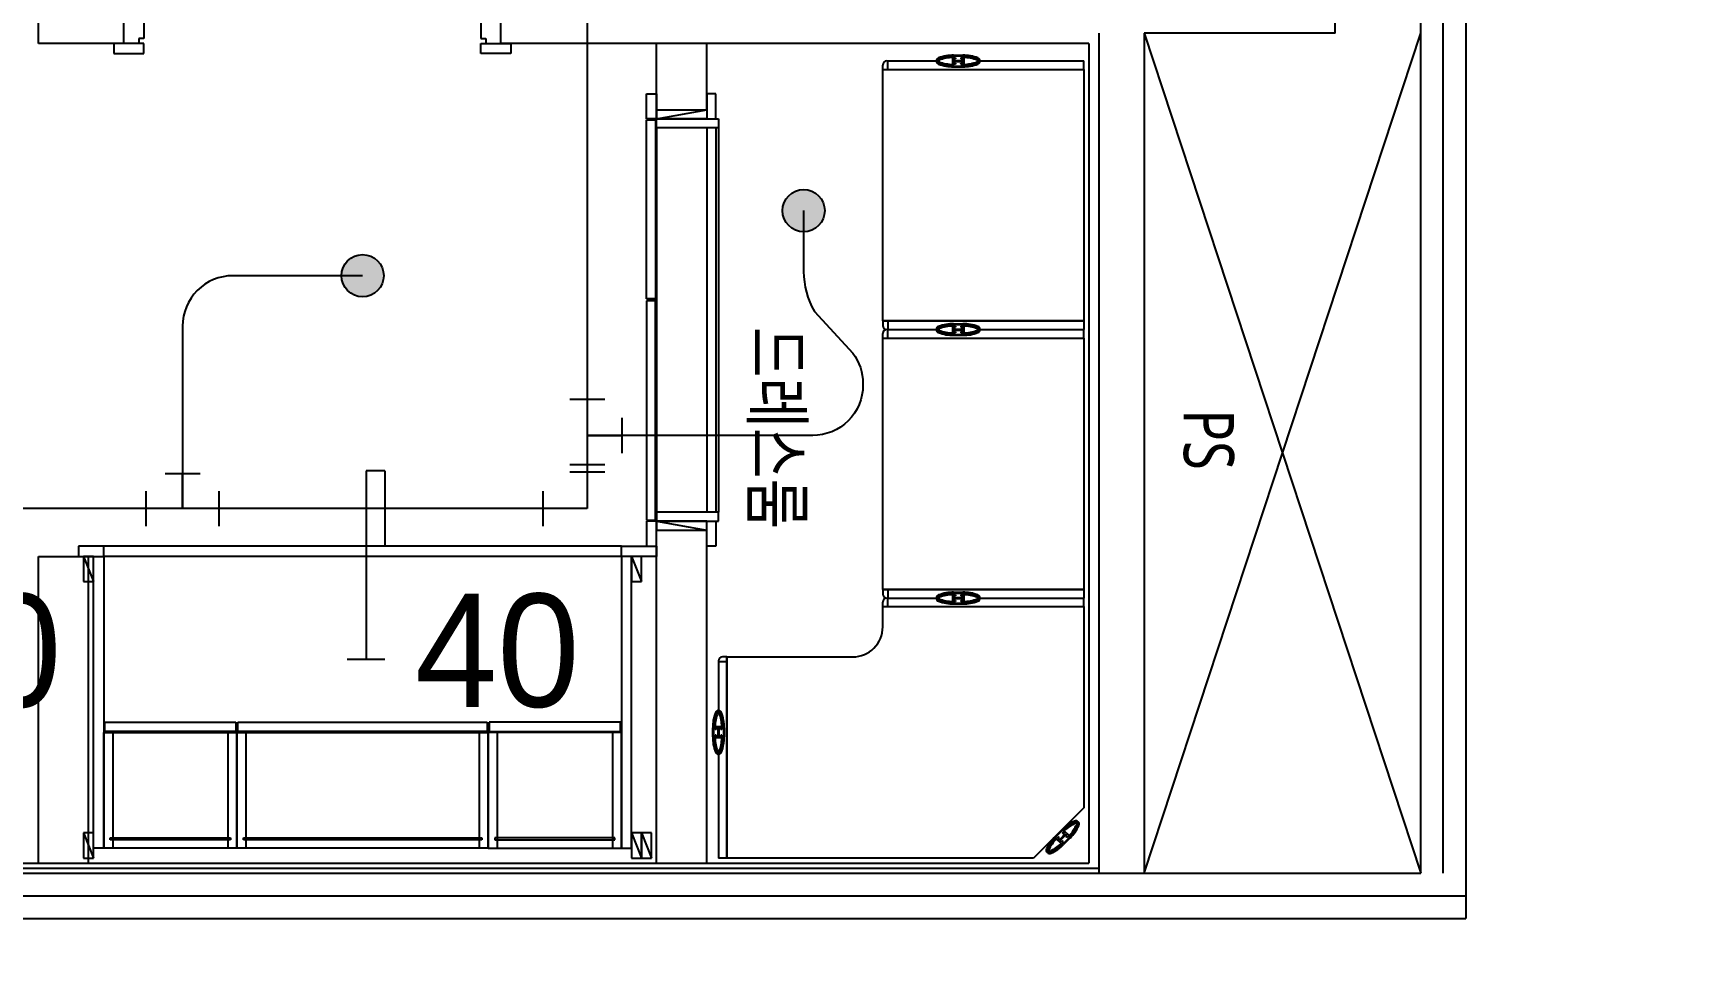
# Model space of a CAD drawing. Header units: millimetres. Extents: x 238075 to 303070, y -258150 to -205841.
# Drawn here: x 249253 to 252568, y -242257 to -240431 of the extents above; entities that cross this region are included whole.
import ezdxf
from ezdxf.enums import TextEntityAlignment as Align

# ---------------------------------------------------------------- set-up
doc = ezdxf.new("R2010")
doc.units = ezdxf.units.MM
doc.header["$LTSCALE"] = 200
for name, color, linetype in [('-소화(SP가지관)', 3, 'Continuous'), ('-소화(SP헤드하향)', 2, 'Continuous'), ('L4', 4, 'Continuous'), ('SP 후렉시블', 7, 'Continuous'), ('TEX', 3, 'Continuous'), ('아파트', 253, 'Continuous')]:
    doc.layers.add(name, color=color, linetype=linetype)
doc.styles.add('돋움', font='Dotum.ttf')
doc.styles.add('맑은고딕', font='malgun.ttf', dxfattribs={"width": 0.8})
doc.linetypes.add('BATTING', pattern='A,0.0001,-0.1,[134,ltypeshp.shx,S=0.1,R=0,X=-0.1,Y=0],-0.2,[134,ltypeshp.shx,S=0.1,R=180,X=0.1,Y=0],-0.1', length=0.4001)

# ---------------------------------------------------------------- blocks, each defined once
blk = doc.blocks.new('A$C39172136')
at = {"layer": '-소화(SP헤드하향)'}
blk.add_hatch(color=0, dxfattribs=at).paths.add_polyline_path([(0, -42, -1), (0, 42, -1)])
at = {"layer": '-소화(SP헤드하향)', "color": 0}
blk.add_circle((0, 0), 42, dxfattribs=at)
blk = doc.blocks.new('A$C78BA73EA')
for p, q in [((0.5, 5), (0.5, 0)), ((1, 5), (0.5, 5)), ((1, 5), (1, 3)), ((1, 3), (0.5, 3)), ((1, 0), (0, 0))]:
    blk.add_line(p, q)
blk = doc.blocks.new('A$C1978247E')
at = {"color": 0}
for p, q in [((-45.1, 90), (45.1, 90)), ((0, 0), (0, 90)), ((-93.8, -45.1), (-93.8, 45.1)), ((93.8, -45.1), (93.8, 45.1)), ((93.8, 0), (-93.8, 0))]:
    blk.add_line(p, q, dxfattribs=at)
blk = doc.blocks.new('A$C476E3A35')
at = {"color": 0}
for p, q in [((112.5, 45.1), (112.5, -45.1)), ((112.5, 0), (0, 0)), ((0, 0), (0, -113.2)), ((-45.1, -113.2), (45.1, -113.2))]:
    blk.add_line(p, q, dxfattribs=at)

msp = doc.modelspace()

# ---------------------------------------------------------------- linework, layer by layer
at = {"layer": '-소화(SP가지관)', "color": 2, "ltscale": 0.25}
for p, q in [((250354.7, -240083.4, 54985.4), (250354.7, -241376.2, 54985.4)), ((250354.7, -241376.2, 54985.4), (248222.6, -241376.2, 54985.4))]:
    msp.add_line(p, q, dxfattribs=at)
at = {"layer": '-소화(SP가지관)', "color": 6}
for p, q in [((250694.4, -241230.9, 54985.4), (250354.7, -241230.9, 54985.4)), ((249549.6, -241248.1, 54985.4), (249549.6, -241376.2, 54985.4))]:
    msp.add_line(p, q, dxfattribs=at)
at = {"layer": 'L4'}
for p, q in [((249262.6, -240451.2), (249262.6, -238651.2)), ((252012.6, -242101.2), (252012.6, -238711.2)), ((252057.6, -242101.2), (252057.6, -238711.2)), ((252102.6, -238701.2, 54985.4), (252102.6, -242191.2, 54985.4)), ((251842.6, -240431.2), (251842.6, -239171.2)), ((249432.6, -240451.2), (249432.6, -240301.2)), ((250182.6, -240451.2), (250182.6, -240301.2)), ((249472.6, -240346.2), (249472.6, -240441.2)), ((250142.6, -240346.2), (250142.6, -240441.2)), ((251372.6, -240431.2), (251372.6, -242101.2)), ((251462.6, -240431.2), (252012.6, -242101.2)), ((251462.6, -242101.2), (252012.6, -240431.2)), ((251842.6, -240431.2), (251462.6, -240431.2)), ((251462.6, -240431.2), (251462.6, -242101.2)), ((249412.6, -240451.2), (249262.6, -240451.2)), ((249472.6, -240451.2), (249412.6, -240451.2)), ((249412.6, -240451.2), (249412.6, -240471.2)), ((249462.6, -240451.2), (249432.6, -240451.2)), ((249472.6, -240441.2), (249462.6, -240441.2)), ((249462.6, -240441.2), (249462.6, -240451.2)), ((249472.6, -240471.2), (249472.6, -240451.2)), ((250142.6, -240441.2), (250152.6, -240441.2)), ((250142.6, -240471.2), (250142.6, -240451.2)), ((250142.6, -240451.2), (250202.6, -240451.2)), ((250152.6, -240441.2), (250152.6, -240451.2)), ((250152.6, -240451.2), (250182.6, -240451.2)), ((251352.6, -240451.2), (250182.6, -240451.2)), ((250202.6, -240451.2), (250202.6, -240471.2)), ((250492.6, -240583.2), (250492.6, -240451.2)), ((250592.6, -240583.2), (250592.6, -240451.2)), ((251352.6, -240451.2), (251352.6, -242081.2)), ((249412.6, -240471.2), (249472.6, -240471.2)), ((250202.6, -240471.2), (250142.6, -240471.2)), ((250942.6, -240503.2), (250942.6, -240494.2)), ((250950.6, -240486.2), (251050.6, -240486.2)), ((250952.6, -240503.2), (250952.6, -240486.2)), ((251049.1, -240486.2), (251052.6, -240486.2)), ((251081.4, -240479.4), (251081.4, -240493)), ((251083.4, -240474.7), (251101.8, -240474.7)), ((251083.4, -240476.2), (251101.8, -240476.2)), ((251083.4, -240479.7), (251083.4, -240478.2)), ((251083.4, -240478.2), (251083.4, -240479.7)), ((251087.1, -240479.7), (251083.4, -240479.7)), ((251083.4, -240481.7), (251083.4, -240485.2)), ((251085.9, -240485.2), (251083.4, -240485.2)), ((251085.9, -240487.2), (251083.4, -240487.2)), ((251083.4, -240487.2), (251083.4, -240490.7)), ((251085.9, -240487.2), (251083.4, -240487.2)), ((251083.4, -240494.2), (251083.4, -240492.7)), ((251087.1, -240492.7), (251083.4, -240492.7)), ((251083.4, -240496.2), (251101.8, -240496.2)), ((251083.4, -240497.7), (251101.8, -240497.7)), ((251087.1, -240484.7), (251085.9, -240484.7)), ((251085.9, -240484.7), (251085.9, -240485.2)), ((251087.1, -240484.7), (251085.9, -240484.7)), ((251085.9, -240484.7), (251085.9, -240485.2)), ((251085.9, -240487.7), (251085.9, -240487.2)), ((251085.9, -240487.7), (251085.9, -240487.2)), ((251087.1, -240487.7), (251085.9, -240487.7)), ((251087.1, -240487.7), (251085.9, -240487.7)), ((251087.1, -240479.7), (251087.1, -240481.7)), ((251087.1, -240484.7), (251087.1, -240485.2)), ((251087.1, -240484.7), (251087.1, -240485.2)), ((251087.1, -240485.2), (251098.1, -240485.2)), ((251087.1, -240487.7), (251087.1, -240487.2)), ((251087.1, -240487.7), (251087.1, -240487.2)), ((251087.1, -240487.2), (251098.1, -240487.2)), ((251087.1, -240490.7), (251087.1, -240492.7)), ((251092.6, -240485.2), (251092.6, -240487.2)), ((251098.1, -240479.7), (251101.8, -240479.7)), ((251098.1, -240479.7), (251098.1, -240481.7)), ((251098.1, -240484.7), (251099.3, -240484.7)), ((251098.1, -240484.7), (251098.1, -240485.2)), ((251098.1, -240484.7), (251099.3, -240484.7)), ((251098.1, -240484.7), (251098.1, -240485.2)), ((251098.1, -240487.7), (251098.1, -240487.2)), ((251098.1, -240487.7), (251098.1, -240487.2)), ((251098.1, -240487.7), (251099.3, -240487.7)), ((251098.1, -240487.7), (251099.3, -240487.7)), ((251098.1, -240490.7), (251098.1, -240492.7)), ((251098.1, -240492.7), (251101.8, -240492.7)), ((251099.3, -240484.7), (251099.3, -240485.2)), ((251099.3, -240484.7), (251099.3, -240485.2)), ((251099.3, -240485.2), (251101.9, -240485.2)), ((251099.3, -240487.7), (251099.3, -240487.2)), ((251099.3, -240487.2), (251101.8, -240487.2)), ((251099.3, -240487.7), (251099.3, -240487.2)), ((251099.3, -240487.2), (251101.8, -240487.2)), ((251101.8, -240479.7), (251101.8, -240478.2)), ((251101.8, -240478.2), (251101.8, -240479.7)), ((251101.8, -240487.2), (251101.8, -240490.7)), ((251101.8, -240494.2), (251101.8, -240492.7)), ((251101.9, -240481.7), (251101.9, -240485.2)), ((251103.8, -240479.4), (251103.8, -240493)), ((251132.6, -240486.2), (251136.1, -240486.2)), ((251134.6, -240486.2), (251342.6, -240486.2)), ((251342.6, -240503.2), (251342.6, -240486.2)), ((250942.6, -241003.2), (250942.6, -240503.2)), ((250942.6, -240503.2), (251342.6, -240503.2)), ((250942.6, -240503.2), (251342.6, -240503.2)), ((251342.6, -240503.2), (251342.6, -241003.2)), ((250472.6, -240601.2), (250472.6, -240551.2)), ((250472.6, -240551.2), (250492.6, -240551.2)), ((250492.6, -240551.2), (250492.6, -240601.2)), ((250610.6, -240551.2), (250592.6, -240551.2)), ((250592.6, -240551.2), (250592.6, -240601.2)), ((250610.6, -240601.2), (250610.6, -240551.2)), ((250492.6, -240601.2), (250472.6, -240601.2)), ((250492.6, -240601.2), (250592.6, -240583.2)), ((250492.6, -240601.2), (250492.6, -240583.2)), ((250492.6, -240583.2), (250592.6, -240583.2)), ((250492.6, -240619.2), (250492.6, -240601.2)), ((250492.6, -240601.2), (250615.6, -240601.2)), ((250592.6, -240601.2), (250492.6, -240601.2)), ((250592.6, -240583.2), (250592.6, -240601.2)), ((250592.6, -240601.2), (250610.6, -240601.2)), ((250615.6, -240601.2), (250615.6, -240619.2)), ((250472.6, -240959.2), (250472.6, -240603.3)), ((250472.6, -240603.3), (250490.6, -240603.3)), ((250490.6, -240603.3), (250490.6, -240959.2)), ((250492.6, -240619.2), (250492.6, -241383.2)), ((250615.6, -240619.2), (250492.6, -240619.2)), ((250592.6, -240619.2), (250592.6, -241383.2)), ((250610.6, -240619.2), (250610.6, -241383.2)), ((250615.6, -240619.2), (250615.6, -241383.2)), ((250490.6, -240959.2), (250472.6, -240959.2)), ((250492.6, -240961.2, 0), (250472.6, -240961.2, 0)), ((250490.6, -240963.2), (250472.6, -240963.2)), ((250472.6, -240963.2), (250472.6, -241399.1)), ((250490.6, -241399.1), (250490.6, -240963.2)), ((251342.6, -241003.2), (250942.6, -241003.2)), ((250942.6, -241003.2), (250942.6, -241012.2)), ((250942.6, -241003.2), (251342.6, -241003.2)), ((250942.6, -241037.2), (250942.6, -241028.2)), ((250950.6, -241020.2), (251050.6, -241020.2)), ((250950.6, -241020.2), (251050.6, -241020.2)), ((250952.6, -241003.2), (250952.6, -241020.2)), ((250952.6, -241037.2), (250952.6, -241020.2)), ((251049.1, -241020.2), (251052.6, -241020.2)), ((251081.4, -241013.4), (251081.4, -241027)), ((251083.4, -241008.7), (251101.8, -241008.7)), ((251083.4, -241010.2), (251101.8, -241010.2)), ((251083.4, -241013.7), (251083.4, -241012.2)), ((251083.4, -241012.2), (251083.4, -241013.7)), ((251087.1, -241013.7), (251083.4, -241013.7)), ((251083.4, -241015.7), (251083.4, -241019.2)), ((251085.9, -241019.2), (251083.4, -241019.2)), ((251085.9, -241021.2), (251083.4, -241021.2)), ((251083.4, -241021.2), (251083.4, -241024.7)), ((251085.9, -241021.2), (251083.4, -241021.2)), ((251083.4, -241028.2), (251083.4, -241026.7)), ((251087.1, -241026.7), (251083.4, -241026.7)), ((251083.4, -241030.2), (251101.8, -241030.2)), ((251083.4, -241031.7), (251101.8, -241031.7)), ((251087.1, -241018.7), (251085.9, -241018.7)), ((251085.9, -241018.7), (251085.9, -241019.2)), ((251087.1, -241018.7), (251085.9, -241018.7)), ((251085.9, -241018.7), (251085.9, -241019.2)), ((251085.9, -241021.7), (251085.9, -241021.2)), ((251085.9, -241021.7), (251085.9, -241021.2)), ((251087.1, -241021.7), (251085.9, -241021.7)), ((251087.1, -241021.7), (251085.9, -241021.7)), ((251087.1, -241013.7), (251087.1, -241015.7)), ((251087.1, -241018.7), (251087.1, -241019.2)), ((251087.1, -241018.7), (251087.1, -241019.2)), ((251087.1, -241019.2), (251098.1, -241019.2)), ((251087.1, -241021.7), (251087.1, -241021.2)), ((251087.1, -241021.7), (251087.1, -241021.2)), ((251087.1, -241021.2), (251098.1, -241021.2)), ((251087.1, -241024.7), (251087.1, -241026.7)), ((251092.6, -241019.2), (251092.6, -241021.2)), ((251098.1, -241013.7), (251101.8, -241013.7)), ((251098.1, -241013.7), (251098.1, -241015.7)), ((251098.1, -241018.7), (251099.3, -241018.7)), ((251098.1, -241018.7), (251098.1, -241019.2)), ((251098.1, -241018.7), (251099.3, -241018.7)), ((251098.1, -241018.7), (251098.1, -241019.2)), ((251098.1, -241021.7), (251098.1, -241021.2)), ((251098.1, -241021.7), (251098.1, -241021.2)), ((251098.1, -241021.7), (251099.3, -241021.7)), ((251098.1, -241021.7), (251099.3, -241021.7)), ((251098.1, -241024.7), (251098.1, -241026.7)), ((251098.1, -241026.7), (251101.8, -241026.7)), ((251099.3, -241018.7), (251099.3, -241019.2)), ((251099.3, -241018.7), (251099.3, -241019.2)), ((251099.3, -241019.2), (251101.9, -241019.2)), ((251099.3, -241021.7), (251099.3, -241021.2)), ((251099.3, -241021.2), (251101.8, -241021.2)), ((251099.3, -241021.7), (251099.3, -241021.2)), ((251099.3, -241021.2), (251101.8, -241021.2)), ((251101.8, -241013.7), (251101.8, -241012.2)), ((251101.8, -241012.2), (251101.8, -241013.7)), ((251101.8, -241021.2), (251101.8, -241024.7)), ((251101.8, -241028.2), (251101.8, -241026.7)), ((251101.9, -241015.7), (251101.9, -241019.2)), ((251103.8, -241013.4), (251103.8, -241027)), ((251132.6, -241020.2), (251136.1, -241020.2)), ((251134.6, -241020.2), (251342.6, -241020.2)), ((251134.6, -241020.2), (251342.6, -241020.2)), ((251342.6, -241003.2), (251342.6, -241020.2)), ((251342.6, -241037.2), (251342.6, -241020.2)), ((250942.6, -241537.2), (250942.6, -241037.2)), ((250942.6, -241037.2), (251342.6, -241037.2)), ((250942.6, -241037.2), (251342.6, -241037.2)), ((251342.6, -241037.2), (251342.6, -241537.2)), ((250492.6, -241383.2), (250492.6, -241401.2)), ((250615.6, -241383.2), (250492.6, -241383.2)), ((250615.6, -241401.2), (250615.6, -241383.2)), ((250472.6, -241399.1), (250490.6, -241399.1)), ((250472.6, -241401.2), (250472.6, -241451.2)), ((250492.6, -241401.2), (250472.6, -241401.2)), ((250492.6, -241401.2), (250592.6, -241419.2)), ((250492.6, -241401.2), (250615.6, -241401.2)), ((250492.6, -241401.2), (250492.6, -241419.2)), ((250592.6, -241401.2), (250492.6, -241401.2)), ((250492.6, -241451.2), (250492.6, -241401.2)), ((250492.6, -242081.2), (250492.6, -241419.2)), ((250492.6, -241419.2), (250592.6, -241419.2)), ((250592.6, -241451.2), (250592.6, -241401.2)), ((250592.6, -241401.2), (250610.6, -241401.2)), ((250592.6, -241419.2), (250592.6, -241401.2)), ((250592.6, -242081.2), (250592.6, -241419.2)), ((250610.6, -241401.2), (250610.6, -241451.2)), ((249392.6, -241451.2), (249342.6, -241451.2)), ((249342.6, -241451.2), (249342.6, -241471.2)), ((250422.6, -241451.2), (249392.6, -241451.2)), ((249392.6, -241471.2), (249392.6, -241451.2)), ((250422.6, -241471.2), (250422.6, -241451.2)), ((250422.6, -241451.2), (250492.6, -241451.2)), ((250472.6, -241451.2), (250492.6, -241451.2)), ((250492.6, -241451.2), (250492.6, -241471.2)), ((250610.6, -241451.2), (250592.6, -241451.2)), ((249262.6, -242081.2), (249262.6, -241471.2)), ((249262.6, -241471.2), (249362.6, -241471.2)), ((249342.6, -241471.2), (249392.6, -241471.2)), ((249352.6, -241471.2), (249372.6, -241521.2)), ((249352.6, -241471.2), (249352.6, -241521.2)), ((249372.6, -241471.2), (249352.6, -241471.2)), ((249362.6, -242081.2), (249362.6, -241471.2)), ((249372.6, -241521.2), (249372.6, -241471.2)), ((249372.6, -241471.2), (249392.6, -241471.2)), ((249372.6, -242051.2), (249372.6, -241471.2)), ((250422.6, -241471.2), (249392.6, -241471.2)), ((249392.6, -241471.2), (249392.6, -242051.2)), ((250442.6, -241471.2), (250422.6, -241471.2)), ((250422.6, -241471.2), (250422.6, -242051.2)), ((250492.6, -241471.2), (250422.6, -241471.2)), ((250442.6, -241471.2), (250462.6, -241521.2)), ((250442.6, -241471.2), (250442.6, -241521.2)), ((250462.6, -241471.2), (250442.6, -241471.2)), ((250442.6, -242051.2), (250442.6, -241471.2)), ((250462.6, -241521.2), (250462.6, -241471.2)), ((249352.6, -241521.2), (249372.6, -241521.2)), ((250442.6, -241521.2), (250462.6, -241521.2)), ((251342.6, -241537.2), (250942.6, -241537.2)), ((250942.6, -241537.2), (250942.6, -241546.2)), ((250942.6, -241537.2), (251342.6, -241537.2)), ((250942.6, -241571.2), (250942.6, -241562.2)), ((250950.6, -241554.2), (251050.6, -241554.2)), ((250950.6, -241554.2), (251050.6, -241554.2)), ((250952.6, -241537.2), (250952.6, -241554.2)), ((250952.6, -241571.2), (250952.6, -241554.2)), ((251049.1, -241554.2), (251052.6, -241554.2)), ((251081.4, -241547.4), (251081.4, -241561)), ((251083.4, -241542.7), (251101.8, -241542.7)), ((251083.4, -241544.2), (251101.8, -241544.2)), ((251083.4, -241547.7), (251083.4, -241546.2)), ((251083.4, -241546.2), (251083.4, -241547.7)), ((251087.1, -241547.7), (251083.4, -241547.7)), ((251083.4, -241549.7), (251083.4, -241553.2)), ((251085.9, -241553.2), (251083.4, -241553.2)), ((251085.9, -241555.2), (251083.4, -241555.2)), ((251083.4, -241555.2), (251083.4, -241558.7)), ((251085.9, -241555.2), (251083.4, -241555.2)), ((251083.4, -241562.2), (251083.4, -241560.7)), ((251087.1, -241560.7), (251083.4, -241560.7)), ((251087.1, -241552.7), (251085.9, -241552.7)), ((251085.9, -241552.7), (251085.9, -241553.2)), ((251087.1, -241552.7), (251085.9, -241552.7)), ((251085.9, -241552.7), (251085.9, -241553.2)), ((251085.9, -241555.7), (251085.9, -241555.2)), ((251085.9, -241555.7), (251085.9, -241555.2)), ((251087.1, -241555.7), (251085.9, -241555.7)), ((251087.1, -241555.7), (251085.9, -241555.7)), ((251087.1, -241547.7), (251087.1, -241549.7)), ((251087.1, -241552.7), (251087.1, -241553.2)), ((251087.1, -241552.7), (251087.1, -241553.2)), ((251087.1, -241553.2), (251098.1, -241553.2)), ((251087.1, -241555.7), (251087.1, -241555.2)), ((251087.1, -241555.7), (251087.1, -241555.2)), ((251087.1, -241555.2), (251098.1, -241555.2)), ((251087.1, -241558.7), (251087.1, -241560.7)), ((251092.6, -241553.2), (251092.6, -241555.2)), ((251098.1, -241547.7), (251101.8, -241547.7)), ((251098.1, -241547.7), (251098.1, -241549.7)), ((251098.1, -241552.7), (251099.3, -241552.7)), ((251098.1, -241552.7), (251098.1, -241553.2)), ((251098.1, -241552.7), (251099.3, -241552.7)), ((251098.1, -241552.7), (251098.1, -241553.2)), ((251098.1, -241555.7), (251098.1, -241555.2)), ((251098.1, -241555.7), (251098.1, -241555.2)), ((251098.1, -241555.7), (251099.3, -241555.7)), ((251098.1, -241555.7), (251099.3, -241555.7)), ((251098.1, -241558.7), (251098.1, -241560.7)), ((251098.1, -241560.7), (251101.8, -241560.7)), ((251099.3, -241552.7), (251099.3, -241553.2)), ((251099.3, -241552.7), (251099.3, -241553.2)), ((251099.3, -241553.2), (251101.9, -241553.2)), ((251099.3, -241555.7), (251099.3, -241555.2)), ((251099.3, -241555.2), (251101.8, -241555.2)), ((251099.3, -241555.7), (251099.3, -241555.2)), ((251099.3, -241555.2), (251101.8, -241555.2)), ((251101.8, -241547.7), (251101.8, -241546.2)), ((251101.8, -241546.2), (251101.8, -241547.7)), ((251101.8, -241555.2), (251101.8, -241558.7)), ((251101.8, -241562.2), (251101.8, -241560.7)), ((251101.9, -241549.7), (251101.9, -241553.2)), ((251103.8, -241547.4), (251103.8, -241561)), ((251132.6, -241554.2), (251136.1, -241554.2)), ((251134.6, -241554.2), (251342.6, -241554.2)), ((251134.6, -241554.2), (251342.6, -241554.2)), ((251342.6, -241537.2), (251342.6, -241554.2)), ((251342.6, -241571.2), (251342.6, -241554.2)), ((250942.6, -241571.2), (251342.6, -241571.2)), ((250942.6, -241611.2), (250942.6, -241571.2)), ((250942.6, -241571.2), (251342.6, -241571.2)), ((251083.4, -241564.2), (251101.8, -241564.2)), ((251083.4, -241565.7), (251101.8, -241565.7)), ((251342.6, -241571.2), (251342.6, -241971.2)), ((250615.6, -241679.2), (250615.6, -241779.2)), ((250632.6, -241681.2), (250615.6, -241681.2)), ((250632.6, -241671.2), (250623.6, -241671.2)), ((250632.6, -241671.2), (250632.6, -242071.2)), ((250632.6, -242071.2), (250632.6, -241671.2)), ((250632.6, -241671.2), (250882.6, -241671.2)), ((250615.6, -241777.7), (250615.6, -241781.2)), ((249392.6, -242051.2), (249392.6, -241821.2)), ((249392.6, -241821.2), (249657.6, -241821.2)), ((249394.6, -241819.2), (249394.6, -241801.2)), ((249394.6, -241801.2), (249655.6, -241801.2)), ((249655.6, -241819.2), (249394.6, -241819.2)), ((249410.6, -241821.2), (249410.6, -242051.2)), ((249639.6, -241821.2), (249639.6, -242051.2)), ((249655.6, -241801.2), (249655.6, -241819.2)), ((249657.6, -241821.2), (249657.6, -242051.2)), ((249657.6, -242051.2), (249657.6, -241821.2)), ((249657.6, -241821.2), (250157.6, -241821.2)), ((249659.6, -241819.2), (249659.6, -241801.2)), ((249659.6, -241801.2), (250155.6, -241801.2)), ((250155.6, -241819.2), (249659.6, -241819.2)), ((249675.6, -241821.2), (249675.6, -242051.2)), ((250139.6, -241821.2), (250139.6, -242051.2)), ((250155.6, -241801.2), (250155.6, -241819.2)), ((250157.6, -242051.2), (250157.6, -241821.2)), ((250157.6, -241821.2), (250157.6, -242051.2)), ((250422.6, -241821.2), (250157.6, -241821.2)), ((250159.6, -241801.2), (250159.6, -241819.2)), ((250420.6, -241801.2), (250159.6, -241801.2)), ((250159.6, -241819.2), (250420.6, -241819.2)), ((250175.6, -241821.2), (250175.6, -242051.2)), ((250404.6, -241821.2), (250404.6, -242051.2)), ((250420.6, -241819.2), (250420.6, -241801.2)), ((250422.6, -242051.2), (250422.6, -241821.2)), ((250604.1, -241812), (250604.1, -241830.4)), ((250605.6, -241812), (250605.6, -241830.4)), ((250607.6, -241812), (250609.1, -241812)), ((250622.4, -241810), (250608.9, -241810)), ((250609.1, -241815.7), (250609.1, -241812)), ((250611.1, -241815.7), (250609.1, -241815.7)), ((250611.1, -241826.7), (250609.1, -241826.7)), ((250609.1, -241826.7), (250609.1, -241830.4)), ((250614.6, -241812), (250611.1, -241812)), ((250614.1, -241814.5), (250614.6, -241814.5)), ((250614.1, -241815.7), (250614.1, -241814.5)), ((250614.1, -241814.5), (250614.6, -241814.5)), ((250614.1, -241815.7), (250614.1, -241814.5)), ((250614.1, -241815.7), (250614.6, -241815.7)), ((250614.1, -241815.7), (250614.6, -241815.7)), ((250614.1, -241826.7), (250614.6, -241826.7)), ((250614.1, -241826.7), (250614.1, -241827.9)), ((250614.1, -241826.7), (250614.6, -241826.7)), ((250614.1, -241826.7), (250614.1, -241827.9)), ((250614.1, -241827.9), (250614.6, -241827.9)), ((250614.1, -241827.9), (250614.6, -241827.9)), ((250614.6, -241814.5), (250614.6, -241812)), ((250614.6, -241814.5), (250614.6, -241812)), ((250614.6, -241815.7), (250614.6, -241826.7)), ((250616.6, -241821.2), (250614.6, -241821.2)), ((250614.6, -241827.9), (250614.6, -241830.4)), ((250614.6, -241827.9), (250614.6, -241830.4)), ((250620.1, -241811.9), (250616.6, -241811.9)), ((250616.6, -241814.5), (250616.6, -241811.9)), ((250617.1, -241814.5), (250616.6, -241814.5)), ((250617.1, -241814.5), (250616.6, -241814.5)), ((250617.1, -241815.7), (250616.6, -241815.7)), ((250617.1, -241815.7), (250616.6, -241815.7)), ((250616.6, -241815.7), (250616.6, -241826.7)), ((250617.1, -241826.7), (250616.6, -241826.7)), ((250617.1, -241826.7), (250616.6, -241826.7)), ((250617.1, -241827.9), (250616.6, -241827.9)), ((250616.6, -241827.9), (250616.6, -241830.4)), ((250617.1, -241827.9), (250616.6, -241827.9)), ((250617.1, -241815.7), (250617.1, -241814.5)), ((250617.1, -241815.7), (250617.1, -241814.5)), ((250617.1, -241826.7), (250617.1, -241827.9)), ((250617.1, -241826.7), (250617.1, -241827.9)), ((250622.1, -241815.7), (250620.1, -241815.7)), ((250622.1, -241826.7), (250620.1, -241826.7)), ((250622.1, -241815.7), (250622.1, -241812)), ((250622.1, -241812), (250623.6, -241812)), ((250623.6, -241812), (250622.1, -241812)), ((250622.1, -241826.7), (250622.1, -241830.4)), ((250625.6, -241812), (250625.6, -241830.4)), ((250627.1, -241812), (250627.1, -241830.4)), ((250607.6, -241830.4), (250609.1, -241830.4)), ((250622.4, -241832.4), (250608.9, -241832.4)), ((250614.6, -241830.4), (250611.1, -241830.4)), ((250615.6, -241861.2), (250615.6, -241864.7)), ((250620.1, -241830.4), (250616.6, -241830.4)), ((250622.1, -241830.4), (250623.6, -241830.4)), ((250623.6, -241830.4), (250622.1, -241830.4)), ((250615.6, -241863.2), (250615.6, -242071.2)), ((251342.6, -241971.2), (251242.6, -242071.2)), ((249352.6, -242021.2), (249372.6, -242071.2)), ((249352.6, -242021.2), (249352.6, -242071.2)), ((249372.6, -242021.2), (249352.6, -242021.2)), ((249372.6, -242071.2), (249372.6, -242021.2)), ((250442.6, -242021.2), (250462.6, -242071.2)), ((250442.6, -242021.2), (250442.6, -242071.2)), ((250462.6, -242021.2), (250442.6, -242021.2)), ((250462.6, -242021.2), (250482.6, -242071.2)), ((250462.6, -242021.2), (250462.6, -242071.2)), ((250482.6, -242021.2), (250462.6, -242021.2)), ((250462.6, -242071.2), (250462.6, -242021.2)), ((250482.6, -242071.2), (250482.6, -242021.2)), ((251298.9, -242015), (251285.8, -242028)), ((251299.9, -242016), (251286.9, -242029.1)), ((251303.6, -242025.1), (251295.9, -242032.8)), ((251305.1, -242026.5), (251297.3, -242034.2)), ((251299.8, -242021.2), (251302.4, -242018.5)), ((251301.2, -242022.6), (251299.8, -242021.2)), ((251301.3, -242017.5), (251302.4, -242018.5)), ((251303.3, -242024.7), (251304.2, -242023.8)), ((251303.3, -242024.7), (251304.1, -242023.9)), ((251303.3, -242024.7), (251303.7, -242025)), ((251303.3, -242024.7), (251303.6, -242025.1)), ((251313.2, -242026.5), (251303.6, -242016.9)), ((251306.3, -242022.4), (251303.8, -242019.9)), ((251304.1, -242023.9), (251304.5, -242024.2)), ((251304.2, -242023.8), (251304.5, -242024.2)), ((251304.5, -242024.2), (251306.3, -242022.4)), ((251304.5, -242024.2), (251306.3, -242022.4)), ((251305.4, -242026.8), (251305.1, -242026.5)), ((251305.4, -242026.8), (251305.1, -242026.5)), ((251305.4, -242026.8), (251306.3, -242026)), ((251305.4, -242026.8), (251306.3, -242026)), ((251305.9, -242025.6), (251307.7, -242023.8)), ((251306.3, -242026), (251305.9, -242025.6)), ((251306.3, -242026), (251305.9, -242025.6)), ((251310.2, -242026.3), (251307.7, -242023.8)), ((251308.9, -242030.4), (251311.6, -242027.7)), ((251311.6, -242027.7), (251312.7, -242028.8)), ((251312.7, -242028.8), (251311.6, -242027.7)), ((251331.2, -241998.9), (251328.8, -242001.4)), ((249392.6, -242051.2), (249372.6, -242051.2)), ((249657.6, -242051.2), (249392.6, -242051.2)), ((249405.6, -242035.2), (249405.6, -242031.2)), ((249405.6, -242031.2), (249644.6, -242031.2)), ((249644.6, -242035.2), (249405.6, -242035.2)), ((249644.6, -242031.2), (249644.6, -242035.2)), ((250157.6, -242051.2), (249657.6, -242051.2)), ((249670.6, -242035.2), (249670.6, -242031.2)), ((249670.6, -242031.2), (250144.6, -242031.2)), ((250144.6, -242035.2), (249670.6, -242035.2)), ((250144.6, -242031.2), (250144.6, -242035.2)), ((250157.6, -242051.2), (250422.6, -242051.2)), ((250170.6, -242031.2), (250170.6, -242035.2)), ((250409.6, -242031.2), (250170.6, -242031.2)), ((250170.6, -242035.2), (250409.6, -242035.2)), ((250409.6, -242035.2), (250409.6, -242031.2)), ((250422.6, -242051.2), (250442.6, -242051.2)), ((251272.2, -242057.9), (251269.7, -242060.4)), ((251297.3, -242042.4), (251287.7, -242032.8)), ((251288.3, -242030.5), (251289.4, -242031.6)), ((251292, -242028.9), (251289.4, -242031.6)), ((251293.2, -242035.5), (251290.8, -242033)), ((251293.4, -242030.3), (251292, -242028.9)), ((251295, -242033.7), (251293.2, -242035.5)), ((251295, -242033.7), (251293.2, -242035.5)), ((251296.4, -242035.1), (251294.6, -242036.9)), ((251297.1, -242039.4), (251294.6, -242036.9)), ((251295.5, -242032.5), (251294.7, -242033.3)), ((251295.5, -242032.5), (251294.7, -242033.3)), ((251294.7, -242033.3), (251295, -242033.7)), ((251294.7, -242033.3), (251295, -242033.7)), ((251295.5, -242032.5), (251295.9, -242032.8)), ((251295.5, -242032.5), (251295.9, -242032.8)), ((251296.8, -242035.4), (251296.4, -242035.1)), ((251296.8, -242035.4), (251296.5, -242035.1)), ((251297.6, -242034.6), (251296.8, -242035.4)), ((251297.7, -242034.6), (251296.8, -242035.4)), ((251297.6, -242034.6), (251297.3, -242034.2)), ((251297.7, -242034.6), (251297.3, -242034.2)), ((251301.2, -242038.1), (251298.5, -242040.8)), ((251298.5, -242040.8), (251299.6, -242041.8)), ((251299.6, -242041.8), (251298.5, -242040.8)), ((251301.2, -242030.3), (251299.8, -242028.9)), ((251301.2, -242038.1), (251299.8, -242036.7)), ((251314.1, -242030.2), (251301, -242043.2)), ((251315.1, -242031.2), (251302.1, -242044.3)), ((251308.9, -242030.4), (251307.5, -242028.9)), ((246332.6, -242091.2), (251372.6, -242091.2)), ((246342.6, -242081.2), (251352.6, -242081.2)), ((249352.6, -242071.2), (249372.6, -242071.2)), ((250442.6, -242071.2), (250462.6, -242071.2)), ((250462.6, -242071.2), (250482.6, -242071.2)), ((250632.6, -242071.2), (250615.6, -242071.2)), ((251242.6, -242071.2), (250632.6, -242071.2)), ((251242.6, -242071.2), (251242.6, -242071.2)), ((246322.6, -242101.2), (252012.6, -242101.2)), ((251372.6, -242101.2), (251462.6, -242101.2)), ((246322.6, -242146.2), (252102.6, -242146.2)), ((245952.6, -242191.2, 54985.4), (252102.6, -242191.2, 54985.4))]:
    msp.add_line(p, q, dxfattribs=at)
at = {"layer": 'L4', "extrusion": (-4e-16, 0, -1)}
for p, q in [((251087.1, -240481.7), (251083.4, -240481.7)), ((251087.1, -240481.7), (251083.4, -240481.7)), ((251087.1, -240490.7), (251083.4, -240490.7)), ((251087.1, -240490.7), (251083.4, -240490.7)), ((251087.1, -240490.9), (251087.1, -240490.7)), ((251087.1, -241015.7), (251083.4, -241015.7)), ((251087.1, -241015.7), (251083.4, -241015.7)), ((251087.1, -241024.7), (251083.4, -241024.7)), ((251087.1, -241024.7), (251083.4, -241024.7)), ((251087.1, -241024.9), (251087.1, -241024.7)), ((251087.1, -241549.7), (251083.4, -241549.7)), ((251087.1, -241549.7), (251083.4, -241549.7)), ((251087.1, -241558.7), (251083.4, -241558.7)), ((251087.1, -241558.7), (251083.4, -241558.7)), ((251087.1, -241558.9), (251087.1, -241558.7))]:
    msp.add_line(p, q, dxfattribs=at)
at = {"layer": 'L4', "extrusion": (4e-16, 0, -1)}
for p, q in [((251098.1, -240481.7), (251101.9, -240481.7)), ((251098.1, -240481.7), (251101.8, -240481.7)), ((251098.1, -240490.7), (251101.8, -240490.7)), ((251098.1, -240490.9), (251098.1, -240490.7)), ((251098.1, -240490.7), (251101.8, -240490.7)), ((251098.1, -241015.7), (251101.9, -241015.7)), ((251098.1, -241015.7), (251101.8, -241015.7)), ((251098.1, -241024.7), (251101.8, -241024.7)), ((251098.1, -241024.9), (251098.1, -241024.7)), ((251098.1, -241024.7), (251101.8, -241024.7)), ((251098.1, -241549.7), (251101.9, -241549.7)), ((251098.1, -241549.7), (251101.8, -241549.7)), ((251098.1, -241558.7), (251101.8, -241558.7)), ((251098.1, -241558.9), (251098.1, -241558.7)), ((251098.1, -241558.7), (251101.8, -241558.7))]:
    msp.add_line(p, q, dxfattribs=at)
at = {"layer": 'L4', "extrusion": (0, 4e-16, -1)}
for p, q in [((250610.9, -241815.7), (250611.1, -241815.7)), ((250611.1, -241815.7), (250611.1, -241812)), ((250611.1, -241815.7), (250611.1, -241812)), ((250620.1, -241815.7), (250620.1, -241811.9)), ((250620.1, -241815.7), (250620.1, -241812))]:
    msp.add_line(p, q, dxfattribs=at)
at = {"layer": 'L4', "extrusion": (0, -4e-16, -1)}
for p, q in [((250610.9, -241826.7), (250611.1, -241826.7)), ((250611.1, -241826.7), (250611.1, -241830.4)), ((250611.1, -241826.7), (250611.1, -241830.4)), ((250620.1, -241826.7), (250620.1, -241830.4)), ((250620.1, -241826.7), (250620.1, -241830.4))]:
    msp.add_line(p, q, dxfattribs=at)
at = {"layer": 'L4', "extrusion": (3e-16, 3e-16, -1)}
for p, q in [((251301, -242022.4), (251301.2, -242022.6)), ((251301.2, -242022.6), (251303.8, -242019.9)), ((251301.2, -242022.6), (251303.8, -242019.9)), ((251307.5, -242028.9), (251310.2, -242026.3)), ((251307.5, -242028.9), (251310.2, -242026.3))]:
    msp.add_line(p, q, dxfattribs=at)
at = {"layer": 'L4', "extrusion": (-3e-16, -3e-16, -1)}
for p, q in [((251293.4, -242030.3), (251290.8, -242033)), ((251293.4, -242030.3), (251290.8, -242033)), ((251293.3, -242030.2), (251293.4, -242030.3)), ((251299.8, -242036.7), (251297.1, -242039.4)), ((251299.8, -242036.7), (251297.1, -242039.4))]:
    msp.add_line(p, q, dxfattribs=at)
at = {"layer": 'L4'}
for centre, radius, start, end in [((250950.6, -240494.2), 8, 90, 180), ((251055.6, -240486.2), 6.5, 108.6799, 180.0938), ((251055.6, -240486.2), 6.5, 179.9062, 251.3201), ((251055.6, -240486.2), 5, 113.828, 180.1277), ((251055.6, -240486.2), 5, 179.8723, 246.172), ((251055.6, -240486.2), 3, 114.7251, 245.2749), ((251082.5, -240555.8), 81.1, 89.3625, 110.9237), ((251082.4, -240416.6), 81.1, 249.1145, 270.6784), ((251082.5, -240555.8), 79.6, 89.3564, 111.2891), ((251082.4, -240416.6), 79.6, 248.7492, 270.6846), ((251055.6, -240486.2), 1.8, 115.7463, 244.2537), ((251082.6, -240556.2), 78, 89.4226, 111.2193), ((251082.5, -240416.2), 78, 248.8199, 270.6195), ((251082.6, -240556.2), 76.8, 90.9208, 111.1905), ((251082.5, -240416.2), 76.8, 248.8522, 269.125), ((251082.6, -240416.2), 76.8, 248.8522, 269.125), ((251102.8, -240555.8), 81.1, 69.0954, 90.658), ((251102.8, -240555.8), 79.6, 68.7301, 90.6641), ((251102.7, -240556.2), 78, 68.8003, 90.5984), ((251102.7, -240416.2), 78, 269.4016, 291.1997), ((251102.8, -240416.6), 79.6, 269.3359, 291.2699), ((251102.8, -240416.6), 81.1, 269.342, 290.9046), ((251102.6, -240556.2), 76.8, 68.8308, 89.1021), ((251102.6, -240416.2), 76.8, 270.8979, 291.1692), ((251102.7, -240416.2), 76.8, 270.8979, 291.1692), ((251129.6, -240486.2), 1.8, 295.7463, 64.2537), ((251129.6, -240486.2), 3, 294.7251, 65.2749), ((251129.6, -240486.2), 5, 359.8723, 66.172), ((251129.6, -240486.2), 5, 293.828, 0.1277), ((251129.6, -240486.2), 6.5, 359.9062, 71.3201), ((251129.6, -240486.2), 6.5, 288.6799, 0.0938), ((250950.6, -241012.2), 8, 180, 270), ((250950.6, -241028.2), 8, 90, 180), ((251055.6, -241020.2), 6.5, 108.6799, 180.0938), ((251055.6, -241020.2), 6.5, 179.9062, 251.3201), ((251055.6, -241020.2), 5, 113.828, 180.1277), ((251055.6, -241020.2), 5, 179.8723, 246.172), ((251055.6, -241020.2), 3, 114.7251, 245.2749), ((251082.5, -241089.8), 81.1, 89.3625, 110.9237), ((251082.4, -240950.6), 81.1, 249.1145, 270.6784), ((251082.5, -241089.8), 79.6, 89.3564, 111.2891), ((251082.4, -240950.6), 79.6, 248.7492, 270.6846), ((251055.6, -241020.2), 1.8, 115.7463, 244.2537), ((251082.6, -241090.2), 78, 89.4226, 111.2193), ((251082.5, -240950.2), 78, 248.8199, 270.6195), ((251082.6, -241090.2), 76.8, 90.9208, 111.1905), ((251082.5, -240950.2), 76.8, 248.8522, 269.125), ((251082.6, -240950.2), 76.8, 248.8522, 269.125), ((251102.8, -241089.8), 81.1, 69.0954, 90.658), ((251102.8, -241089.8), 79.6, 68.7301, 90.6641), ((251102.7, -241090.2), 78, 68.8003, 90.5984), ((251102.7, -240950.2), 78, 269.4016, 291.1997), ((251102.8, -240950.6), 79.6, 269.3359, 291.2699), ((251102.8, -240950.6), 81.1, 269.342, 290.9046), ((251102.6, -241090.2), 76.8, 68.8308, 89.1021), ((251102.6, -240950.2), 76.8, 270.8979, 291.1692), ((251102.7, -240950.2), 76.8, 270.8979, 291.1692), ((251129.6, -241020.2), 1.8, 295.7463, 64.2537), ((251129.6, -241020.2), 3, 294.7251, 65.2749), ((251129.6, -241020.2), 5, 359.8723, 66.172), ((251129.6, -241020.2), 5, 293.828, 0.1277), ((251129.6, -241020.2), 6.5, 359.9062, 71.3201), ((251129.6, -241020.2), 6.5, 288.6799, 0.0938), ((250950.6, -241546.2), 8, 180, 270), ((250950.6, -241562.2), 8, 90, 180), ((251055.6, -241554.2), 6.5, 108.6799, 180.0938), ((251055.6, -241554.2), 6.5, 179.9062, 251.3201), ((251055.6, -241554.2), 5, 113.828, 180.1277), ((251055.6, -241554.2), 5, 179.8723, 246.172), ((251055.6, -241554.2), 3, 114.7251, 245.2749), ((251082.5, -241623.8), 81.1, 89.3625, 110.9237), ((251082.4, -241484.6), 81.1, 249.1145, 270.6784), ((251082.5, -241623.8), 79.6, 89.3564, 111.2891), ((251082.4, -241484.6), 79.6, 248.7492, 270.6846), ((251055.6, -241554.2), 1.8, 115.7463, 244.2537), ((251082.6, -241624.2), 78, 89.4226, 111.2193), ((251082.5, -241484.2), 78, 248.8199, 270.6195), ((251082.6, -241624.2), 76.8, 90.9208, 111.1905), ((251082.5, -241484.2), 76.8, 248.8522, 269.125), ((251082.6, -241484.2), 76.8, 248.8522, 269.125), ((251102.8, -241623.8), 81.1, 69.0954, 90.658), ((251102.8, -241623.8), 79.6, 68.7301, 90.6641), ((251102.7, -241624.2), 78, 68.8003, 90.5984), ((251102.7, -241484.2), 78, 269.4016, 291.1997), ((251102.8, -241484.6), 79.6, 269.3359, 291.2699), ((251102.8, -241484.6), 81.1, 269.342, 290.9046), ((251102.6, -241624.2), 76.8, 68.8308, 89.1021), ((251102.6, -241484.2), 76.8, 270.8979, 291.1692), ((251102.7, -241484.2), 76.8, 270.8979, 291.1692), ((251129.6, -241554.2), 1.8, 295.7463, 64.2537), ((251129.6, -241554.2), 3, 294.7251, 65.2749), ((251129.6, -241554.2), 5, 359.8723, 66.172), ((251129.6, -241554.2), 5, 293.828, 0.1277), ((251129.6, -241554.2), 6.5, 359.9062, 71.3201), ((251129.6, -241554.2), 6.5, 288.6799, 0.0938), ((250882.6, -241611.2), 60, 270.0006, 0.0001), ((250623.6, -241679.2), 8, 90, 180), ((250685.2, -241811), 81.1, 159.1145, 180.6784), ((250685.2, -241811), 79.6, 158.7492, 180.6846), ((250685.6, -241811.1), 78, 158.8199, 180.6195), ((250685.6, -241811.1), 76.8, 158.8522, 179.125), ((250685.6, -241811.1), 76.8, 158.8522, 179.125), ((250615.6, -241784.2), 6.5, 89.9062, 161.3201), ((250615.6, -241784.2), 5, 89.8723, 156.172), ((250615.6, -241784.2), 3, 24.7251, 155.2749), ((250615.6, -241784.2), 1.8, 25.7463, 154.2537), ((250615.6, -241784.2), 6.5, 18.6799, 90.0938), ((250615.6, -241784.2), 5, 23.828, 90.1277), ((250545.6, -241811.2), 76.8, 0.9208, 21.1905), ((250545.6, -241811.2), 78, 359.4226, 21.2193), ((250546, -241811.1), 79.6, 359.3564, 21.2891), ((250546, -241811.1), 81.1, 359.3625, 20.9237), ((250685.2, -241831.4), 81.1, 179.342, 200.9046), ((250685.2, -241831.4), 79.6, 179.3359, 201.2699), ((250685.7, -241831.2), 78, 179.4016, 201.1997), ((250685.6, -241831.2), 76.8, 180.8979, 201.1692), ((250685.6, -241831.2), 76.8, 180.8979, 201.1692), ((250615.6, -241858.2), 6.5, 198.6799, 270.0938), ((250615.6, -241858.2), 5, 203.828, 270.1277), ((250615.6, -241858.2), 3, 204.7251, 335.2749), ((250615.6, -241858.2), 1.8, 205.7463, 334.2537), ((250615.7, -241858.2), 5, 269.8723, 336.172), ((250615.7, -241858.2), 6.5, 269.9062, 341.3201), ((250545.6, -241831.2), 76.8, 338.8308, 359.1021), ((250545.6, -241831.2), 78, 338.8003, 0.5984), ((250546.1, -241831.4), 79.6, 338.7301, 0.6641), ((250546.1, -241831.4), 81.1, 339.0954, 0.658), ((251342.5, -242086), 81.1, 134.342, 155.9046), ((251356.9, -242071.6), 81.1, 114.1145, 135.6784), ((251356.9, -242071.6), 79.6, 113.7492, 135.6846), ((251357.1, -242072), 78, 113.8199, 135.6195), ((251357.1, -242072), 76.8, 113.8522, 134.125), ((251357.1, -242072), 76.8, 113.8522, 134.125), ((251258.1, -241973.1), 78, 314.4226, 336.2193), ((251258, -241973.1), 76.8, 315.9208, 336.1905), ((251258.4, -241973.3), 79.6, 314.3564, 336.2891), ((251258.4, -241973.3), 81.1, 314.3625, 335.9237), ((251326.6, -242003.5), 6.5, 44.9062, 116.3201), ((251326.6, -242003.5), 5, 44.8723, 111.172), ((251326.6, -242003.5), 3, 339.7251, 110.2749), ((251326.6, -242003.5), 1.8, 340.7463, 109.2537), ((251326.7, -242003.5), 5, 338.828, 45.1277), ((251326.7, -242003.5), 6.5, 333.6799, 45.0938), ((251274.3, -242055.8), 6.5, 153.6799, 225.0938), ((251274.3, -242055.8), 5, 158.828, 225.1277), ((251342.5, -242086), 79.6, 134.3359, 156.2699), ((251274.3, -242055.8), 6.5, 224.9062, 296.3201), ((251274.3, -242055.8), 5, 224.8723, 291.172), ((251274.3, -242055.8), 3, 159.7251, 290.2749), ((251342.9, -242086.2), 78, 134.4016, 156.1997), ((251274.3, -242055.8), 1.8, 160.7463, 289.2537), ((251342.9, -242086.2), 76.8, 135.8979, 156.1692), ((251342.9, -242086.2), 76.8, 135.8979, 156.1692), ((251243.9, -241987.2), 76.8, 293.8308, 314.1021), ((251243.9, -241987.2), 78, 293.8003, 315.5984), ((251244.1, -241987.6), 79.6, 293.7301, 315.6641), ((251244.1, -241987.6), 81.1, 294.0954, 315.658)]:
    msp.add_arc(centre, radius, start, end, dxfattribs=at)
at = {"layer": 'SP 후렉시블', "linetype": 'BATTING', "ltscale": 5, "elevation": 54985.4}
for points in [[(250785.1, -240783.8), (250785.1, -240813.8), (250785.1, -240904.8, 0.132285), (250806.5, -240984.2), (250883.1, -241067.3, -0.162245), (250903.1, -241127.3), (250903.1, -241130.9, -0.414214), (250803.1, -241230.9), (250694.4, -241230.9), (250664.4, -241230.9)], [(249907.6, -240913.2), (249649.6, -240913.2, 0.414214), (249549.6, -241013.2), (249549.6, -241248.1), (249549.6, -241278.1)]]:
    msp.add_lwpolyline(points, format="xyb", dxfattribs=at)
at = {"layer": '아파트'}
msp.add_circle((263075.4, -230841.1, 54985.4), 25000, dxfattribs=at)

# ---------------------------------------------------------------- block references
at = {"layer": '-소화(SP가지관)', "color": 2, "ltscale": 0.25}
for name, p, xscale, yscale, zscale, rotation in [('A$C1978247E', (250354.7, -241230.9, 54985.4), -0.773119999980927, 0.773119999980927, 0.773119999980927, 270), ('A$C476E3A35', (250354.7, -241376.2, 54985.4), -0.7731199999823013, 0.7731199999823013, 0.7731199999823013, 269.9999999946811)]:
    msp.add_blockref(name, p, dxfattribs=dict(at, xscale=xscale, yscale=yscale, zscale=zscale, rotation=rotation))
at = {"layer": '-소화(SP가지관)', "color": 2, "ltscale": 0.25, "xscale": 0.773119999980927, "yscale": 0.773119999980927, "zscale": 0.773119999980927}
msp.add_blockref('A$C1978247E', (249549.6, -241376.2, 54985.4), dxfattribs=at)
at = {"layer": '-소화(SP헤드하향)', "ltscale": 0.2}
for p, rotation in [((250785.1, -240783.8, 54985.4), 270), ((249907.6, -240913.2, 54985.4), 180)]:
    msp.add_blockref('A$C39172136', p, dxfattribs=dict(at, rotation=rotation))
at = {"xscale": 75, "yscale": 75, "zscale": 75}
msp.add_blockref('A$C78BA73EA', (249877.1, -241676.2, 54985.4), dxfattribs=at)

# ---------------------------------------------------------------- texts
at = {"layer": 'L4', "style": '맑은고딕', "width": 0.8}
for s, p in [('드레스룸', (250732.2, -241216.1)), ('PS', (251591.3, -241239.1))]:
    msp.add_text(s, height=100, rotation=270, dxfattribs=at).set_placement(p, align=Align.MIDDLE_CENTER)
at = {"layer": 'TEX', "style": '돋움'}
for s, p in [('50', (248981.2, -241770.5, 54985.4)), ('40', (250012, -241770.5, 54985.4))]:
    msp.add_text(s, height=225, dxfattribs=at).set_placement(p)

doc.saveas('drawing.dxf')
